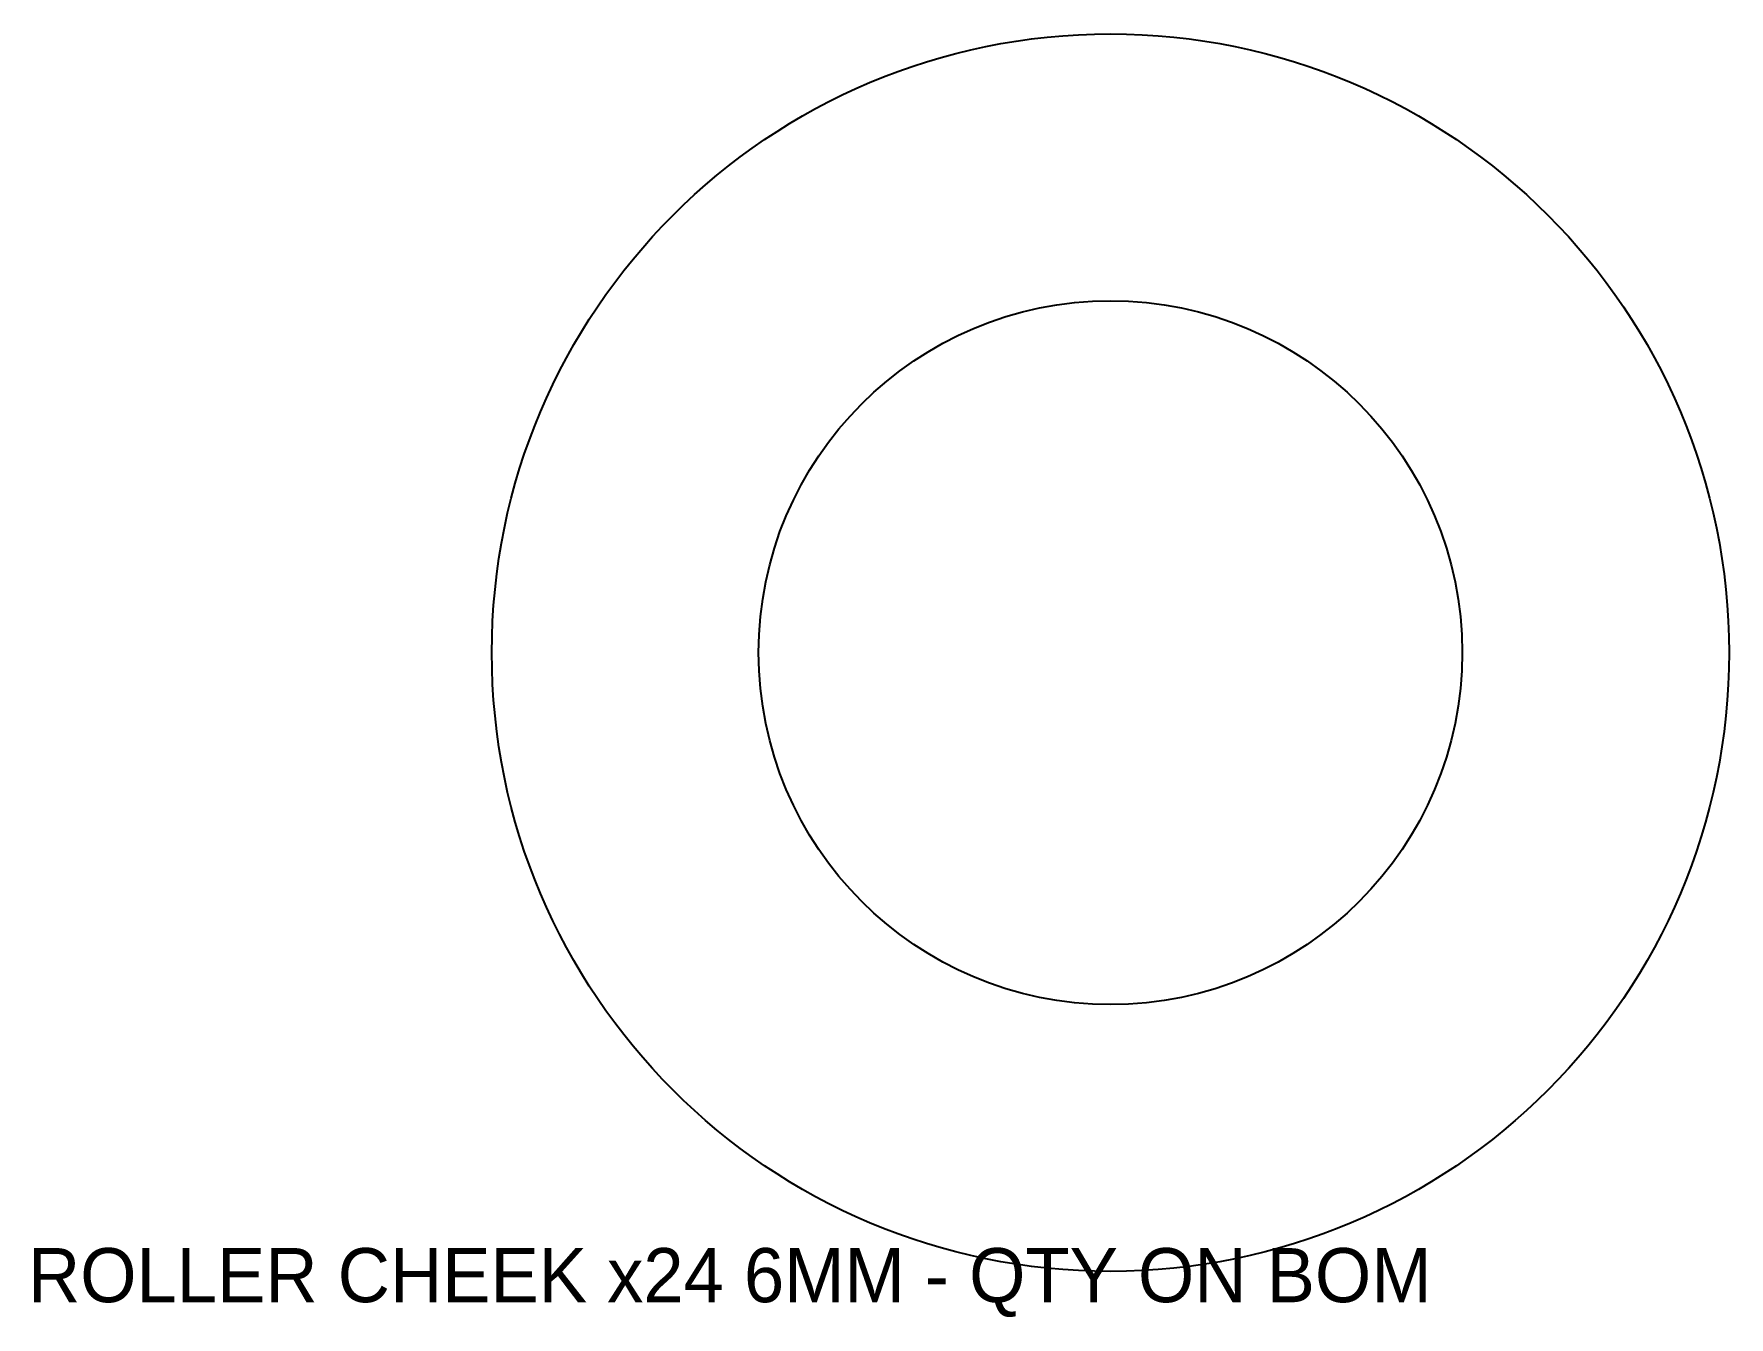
# Model space of a CAD drawing. Header units: metres. Extents: x -99 to 57, y -61 to 57.
import ezdxf

# ---------------------------------------------------------------- set-up
doc = ezdxf.new("R2010")
doc.units = ezdxf.units.M

msp = doc.modelspace()

# ---------------------------------------------------------------- linework, layer by layer
for radius in [57.15, 32.5]:
    msp.add_circle((0, 0), radius)

# ---------------------------------------------------------------- texts
at = {"layer": 'NOTES'}
msp.add_text('ROLLER CHEEK x24 6MM - QTY ON BOM', height=5, dxfattribs=at).set_placement((-100, -60))

doc.saveas('drawing.dxf')
